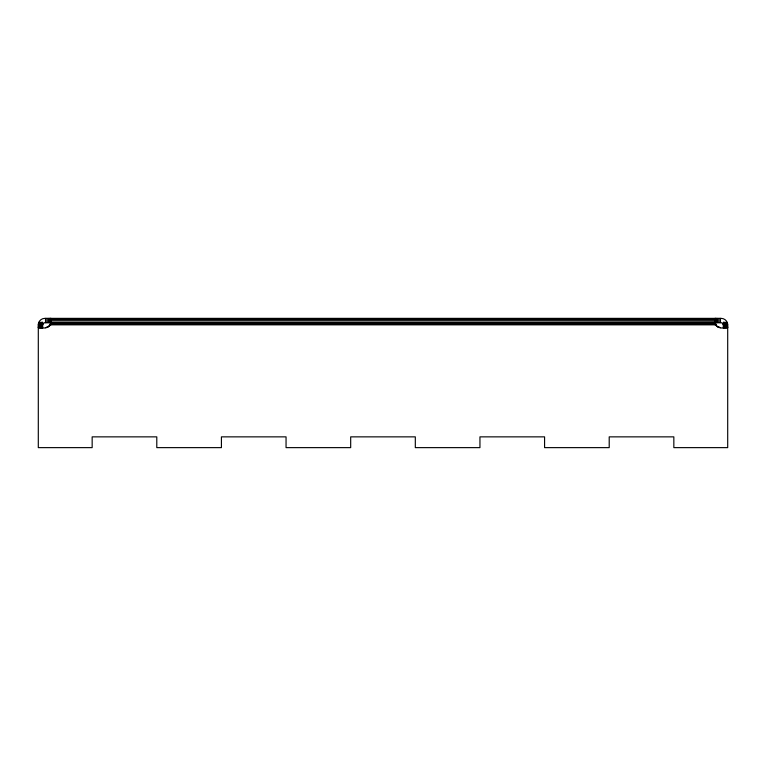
<?xml version="1.0" encoding="UTF-8"?>
<svg xmlns="http://www.w3.org/2000/svg" width="766" height="766" viewBox="0 0 766 766"><rect width="100%" height="100%" fill="white"/><g stroke="black" fill="none" stroke-linecap="round" stroke-linejoin="round"><path stroke-width="1.15" d="M38.3 324.832C38.252 321.385 41.326 318.359 44.763 318.369L721.237 318.369C724.674 318.359 727.748 321.385 727.7 324.832L727.7 447.631L673.841 447.631L673.841 436.859L609.209 436.859L609.209 447.631L544.578 447.631L544.578 436.859L479.947 436.859L479.947 447.631L415.316 447.631L415.316 436.859L350.684 436.859L350.684 447.631L286.053 447.631L286.053 436.859L221.422 436.859L221.422 447.631L156.791 447.631L156.791 436.859L92.159 436.859L92.159 447.631L38.3 447.631L38.3 324.832L42.609 325.043L38.3 326.029L42.609 326.163L38.3 326.958L42.609 327.015L38.3 327.542L42.609 327.561L38.3 327.743C42.551 328.576 50.862 328.557 50.91 322.352L715.09 322.352C715.147 328.595 723.439 328.528 727.7 327.743L723.391 327.561L727.7 327.542L723.391 327.015L727.7 326.958L723.391 326.163L727.7 326.029L723.391 325.052L727.652 324.018L723.391 323.75L727.489 323.185L723.391 322.352L723.391 327.743M46.918 327.561L50.192 325.043L50.91 322.352L49.464 326.029L45.529 327.743M42.609 324.832L44.208 322.754L50.91 322.678M720.471 327.743L716.536 326.029L715.09 322.352L50.843 323.185L50.192 325.043L50.728 323.75M42.609 327.743L42.609 322.352L38.511 323.185L42.609 323.75L38.348 324.018L42.609 325.043M723.391 325.052L727.7 324.832M50.843 323.185L715.157 323.195L715.808 325.052L715.157 323.195L50.652 324.018L715.358 324.028L716.67 326.163L719.082 327.561M50.91 318.646L715.09 318.646M50.91 319.46L715.09 319.46M50.91 320.734L715.09 320.734M38.798 322.352L42.609 322.352M723.391 322.352L727.202 322.352M715.09 322.678L721.792 322.754L723.391 324.832M50.307 324.832L715.693 324.832M715.157 323.185L715.348 324.018M720.471 318.369L720.471 322.678M719.082 318.369L719.082 322.678M717.78 318.369L717.78 322.678M716.67 318.369L716.67 322.678M715.808 318.369L715.808 322.678M715.272 318.369L715.272 322.678M715.09 318.369L715.09 324.832M50.91 318.369L50.91 324.832M50.728 318.369L50.728 322.678M50.192 318.369L50.192 322.678M49.33 318.369L49.33 322.678M48.22 318.369L48.22 322.678M46.918 318.369L46.918 322.678M45.529 318.369L45.529 322.678"/></g></svg>
